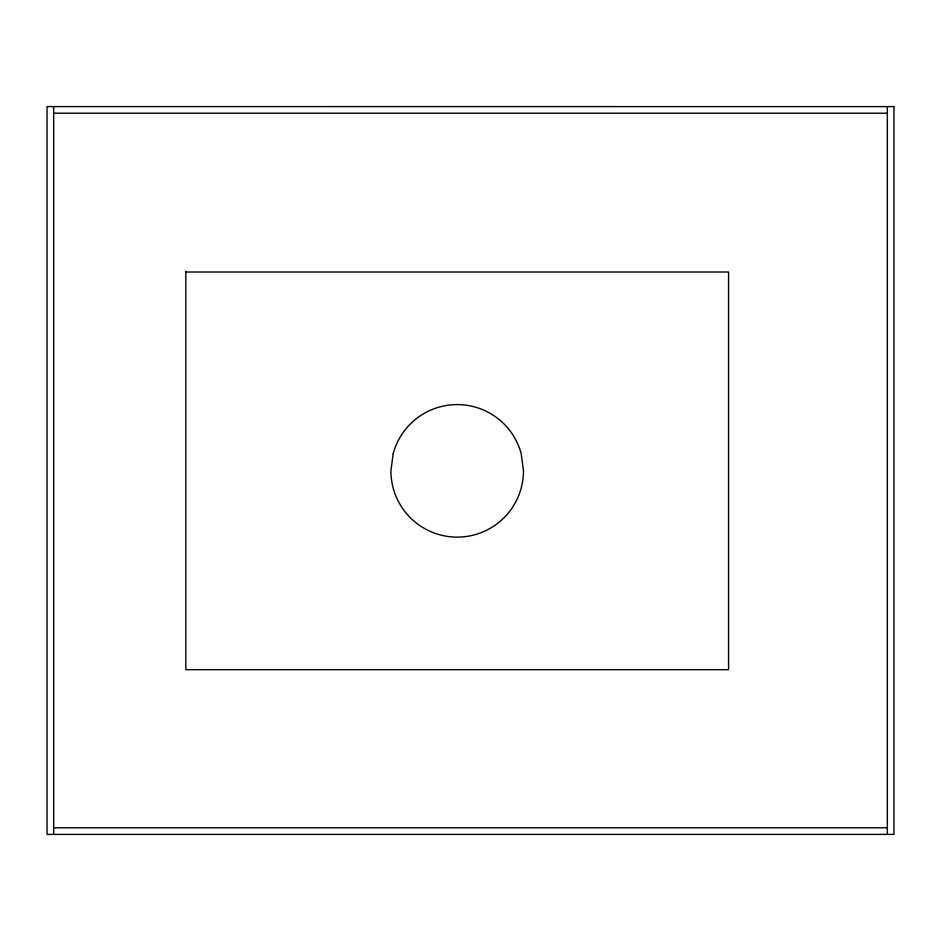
<?xml version="1.0" encoding="UTF-8"?>
<svg xmlns="http://www.w3.org/2000/svg" width="941" height="941" viewBox="0 0 941 941"><rect width="100%" height="100%" fill="white"/><g stroke="black" fill="none" stroke-linecap="round" stroke-linejoin="round"><path stroke-width="1.41" d="M53.661 113.214L887.339 113.214M185.824 272.008L728.557 272.008L728.557 669.674L185.824 669.674L185.824 271.255M53.661 827.786L887.339 827.786M887.339 106.604L887.339 834.408M53.661 106.592L53.661 834.408M393.173 453.691L390.915 470.841A66.282 66.282 0 0 0 457.197 537.123A66.282 66.282 0 0 0 523.467 470.841L521.208 453.691A66.282 66.282 0 0 0 393.173 453.691M893.95 106.604L47.05 106.592L47.05 834.408L893.95 834.408L893.95 106.592"/></g></svg>
